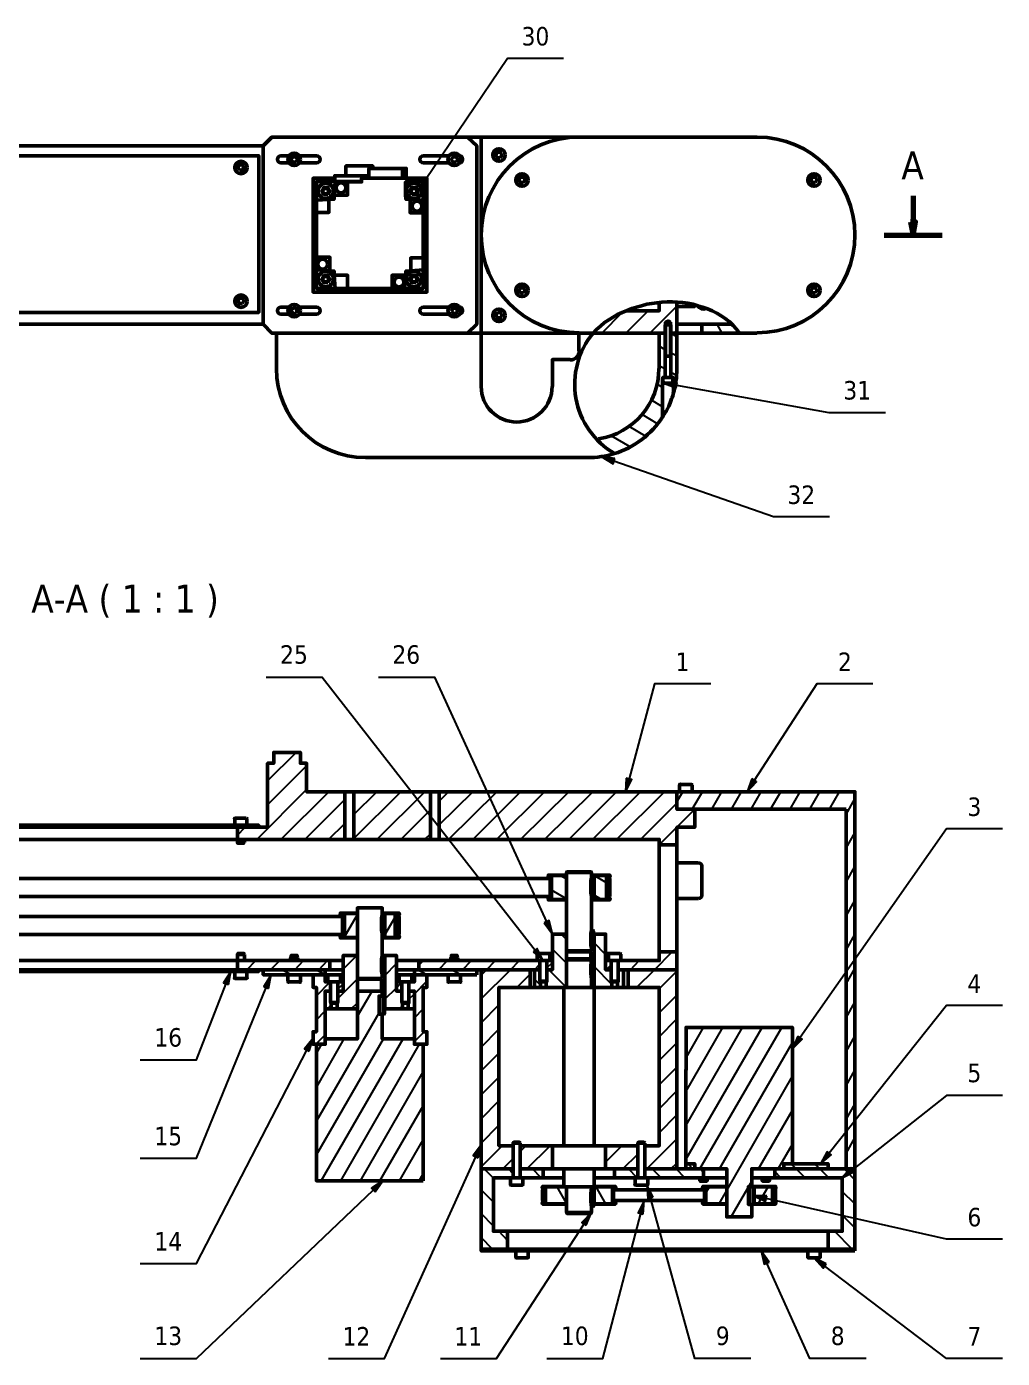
# Model space of a CAD drawing. Header units: millimetres. Extents: x 447 to 1572, y -883 to -309.
# Drawn here: x 775 to 1186, y -883 to -322 of the extents above; entities that cross this region are included whole.
import ezdxf

# ---------------------------------------------------------------- set-up
doc = ezdxf.new("R2010")
doc.units = ezdxf.units.MM
for name, color, linetype in [('PDF_Hatch (ISO)', 7, 'Continuous'), ('PDF_Section Line (ISO)', 7, 'Continuous'), ('PDF_Symbol (ISO)', 7, 'Continuous'), ('PDF_Text', 7, 'Continuous'), ('PDF_Visible (ISO)', 7, 'Continuous'), ('PDF_Visible Narrow (ISO)', 7, 'Continuous')]:
    doc.layers.add(name, color=color, linetype=linetype)
doc.styles.add('PDF Tahoma', font='tahoma.ttf')

msp = doc.modelspace()

# ---------------------------------------------------------------- hatches: boundary and pattern name
at = {"layer": 'PDF_Section Line (ISO)', "transparency": 33554559}
msp.add_hatch(color=256, dxfattribs=at).paths.add_polyline_path([(1147.47, -404.6), (1147.47, -404.6), (1148.62, -410.17), (1149.62, -404.6)])
at = {"layer": 'PDF_Symbol (ISO)', "transparency": 33554559}
for points in [[(942.19, -386.31), (942.19, -386.31), (940.05, -391.6), (944.05, -387.6)], [(1049.19, -472.31), (1049.19, -472.31), (1043.47, -472.46), (1048.76, -474.46)], [(1022.9, -504.31), (1022.9, -504.31), (1017.19, -503.46), (1022.19, -506.46)], [(1027.76, -638.89), (1027.76, -638.89), (1027.47, -644.6), (1030.05, -639.46)], [(1080.62, -639.17), (1080.62, -639.17), (1078.62, -644.6), (1082.62, -640.46)], [(993.19, -699.88), (993.19, -699.88), (996.62, -704.6), (995.19, -698.89)], [(988.47, -712.03), (988.47, -712.03), (992.76, -715.74), (990.19, -710.6)], [(860.19, -725.88), (860.19, -725.88), (861.19, -720.31), (858.05, -725.17)], [(877.05, -727.46), (877.05, -727.46), (878.19, -721.74), (875.05, -726.6)], [(894.19, -753.88), (894.19, -753.88), (895.76, -748.46), (892.19, -752.88)], [(1100.05, -747.6), (1100.05, -747.6), (1097.76, -752.88), (1101.9, -748.88)], [(965.33, -798.88), (965.33, -798.88), (966.62, -793.31), (963.19, -797.88)], [(1112.33, -796.17), (1112.33, -796.17), (1109.62, -801.31), (1114.05, -797.6)], [(1122.47, -802.88), (1122.47, -802.88), (1118.76, -807.31), (1123.9, -804.6)], [(921.9, -813.17), (921.9, -813.17), (925.19, -808.46), (920.33, -811.6)], [(1039.05, -815.46), (1039.05, -815.46), (1036.33, -810.31), (1036.76, -816.03)], [(1034.9, -822.6), (1034.9, -822.6), (1035.33, -816.88), (1032.76, -822.03)], [(1086.9, -814.88), (1086.9, -814.88), (1081.19, -814.74), (1086.33, -817.17)], [(1010.9, -827.17), (1010.9, -827.17), (1013.05, -821.88), (1009.05, -826.03)], [(1087.9, -842.74), (1087.9, -842.74), (1084.62, -838.03), (1085.9, -843.6)], [(1111.9, -843.46), (1111.9, -843.46), (1106.76, -841.03), (1110.62, -845.31)]]:
    msp.add_hatch(color=256, dxfattribs=at).paths.add_polyline_path(points)

# ---------------------------------------------------------------- linework, layer by layer
at = {"layer": 'PDF_Hatch (ISO)', "lineweight": 25}
for points in [[(1017.47, -451.46), (1026.19, -442.6)], [(1027.62, -451.46), (1036.9, -442.03)], [(1037.62, -451.46), (1049.05, -440.03)], [(1068.19, -451.46), (1066.05, -447.6)], [(1049.05, -453.03), (1046.47, -451.46)], [(1047.76, -451.46), (1049.05, -450.17)], [(1059.9, -451.46), (1059.62, -450.74)], [(1044.19, -458.46), (1041.62, -456.89)], [(1049.05, -461.17), (1046.47, -459.74)], [(1044.19, -466.6), (1041.62, -465.17)], [(1048.9, -469.31), (1046.47, -468.03)], [(1043.05, -474.31), (1040.76, -472.89)], [(1043.05, -482.46), (1038.33, -479.74)], [(1047.62, -476.89), (1047.62, -476.89)], [(1040.9, -489.6), (1034.47, -485.74)], [(1035.9, -494.89), (1028.9, -490.74)], [(1029.33, -499.31), (1021.33, -494.74)], [(876.62, -640.03), (888.62, -628.03)], [(876.62, -650.17), (893.05, -633.74)], [(872.05, -664.74), (893.05, -643.74)], [(882.19, -664.74), (902.47, -644.6)], [(912.9, -664.31), (932.76, -644.6)], [(912.9, -654.17), (922.62, -644.6)], [(922.62, -664.74), (942.9, -644.6)], [(948.9, -658.6), (963.05, -644.6)], [(948.9, -648.6), (952.9, -644.6)], [(952.9, -664.74), (973.19, -644.6)], [(963.05, -664.74), (983.19, -644.6)], [(973.05, -664.74), (993.33, -644.6)], [(983.19, -664.74), (1003.47, -644.6)], [(993.33, -664.74), (1013.62, -644.6)], [(1003.47, -664.74), (1023.62, -644.6)], [(1013.47, -664.74), (1033.76, -644.6)], [(1023.62, -664.74), (1043.9, -644.6)], [(1049.05, -648.89), (1051.62, -644.6)], [(1055.47, -652.03), (1059.9, -644.6)], [(1063.76, -652.03), (1068.05, -644.6)], [(1072.05, -652.03), (1076.33, -644.6)], [(1080.33, -652.03), (1084.62, -644.6)], [(1088.47, -652.03), (1092.9, -644.6)], [(1096.76, -652.03), (1101.05, -644.6)], [(1105.05, -652.03), (1109.33, -644.6)], [(1113.33, -652.03), (1117.62, -644.6)], [(892.33, -664.74), (909.19, -647.89)], [(1033.76, -664.74), (1049.05, -649.46)], [(1120.33, -654.17), (1124.05, -647.6)], [(932.76, -664.74), (945.19, -652.31)], [(1041.62, -667.03), (1056.62, -652.03)], [(778.76, -659.6), (777.47, -658.74)], [(793.05, -659.6), (791.76, -658.74)], [(807.33, -659.6), (806.05, -658.74)], [(821.62, -659.6), (820.33, -658.74)], [(835.9, -659.6), (834.62, -658.74)], [(850.19, -659.6), (848.9, -658.74)], [(864.47, -659.6), (863.19, -658.74)], [(863.9, -662.89), (867.19, -659.6)], [(902.33, -664.74), (909.19, -658.03)], [(1120.33, -668.46), (1124.05, -661.89)], [(942.76, -664.74), (945.19, -662.31)], [(1120.33, -682.74), (1124.05, -676.17)], [(1002.62, -681.46), (999.76, -679.89)], [(1019.47, -683.03), (1014.19, -679.89)], [(1020.05, -683.74), (1020.76, -683.31)], [(1002.62, -689.74), (996.19, -686.03)], [(1017.33, -690.03), (1014.19, -688.17)], [(1120.33, -697.03), (1124.05, -690.46)], [(908.9, -706.03), (914.47, -696.31)], [(926.05, -704.89), (930.33, -697.46)], [(930.76, -696.6), (931.19, -695.89)], [(932.05, -701.31), (931.33, -700.6)], [(1002.62, -706.88), (1000.33, -704.6)], [(1120.33, -711.31), (1124.05, -704.74)], [(1002.62, -716.89), (996.62, -710.89)], [(1019.05, -713.17), (1014.19, -708.31)], [(1032.05, -727.03), (1039.62, -719.6), (1047.05, -712.03)], [(867.9, -719.6), (871.62, -715.74)], [(877.9, -719.6), (881.76, -715.74)], [(888.05, -719.6), (891.76, -715.74)], [(898.19, -719.6), (901.9, -715.74)], [(908.47, -719.31), (914.19, -713.6)], [(926.05, -722.03), (930.9, -717.03)], [(940.33, -717.74), (942.33, -715.74)], [(948.62, -719.6), (952.47, -715.74)], [(958.76, -719.6), (962.47, -715.74)], [(966.62, -731.88), (978.9, -719.6), (982.76, -715.74)], [(966.62, -721.88), (968.9, -719.6), (972.62, -715.74)], [(989.05, -719.6), (991.33, -717.31)], [(994.33, -718.74), (996.62, -716.6)], [(1019.33, -719.6), (1021.33, -717.6)], [(1028.47, -720.6), (1029.47, -719.6), (1033.19, -715.74)], [(781.33, -720.31), (780.9, -719.6)], [(789.47, -720.31), (789.05, -719.6)], [(797.76, -720.31), (797.33, -719.6)], [(806.05, -720.31), (805.62, -719.6)], [(814.33, -720.31), (813.76, -719.6)], [(822.47, -720.31), (822.05, -719.6)], [(830.76, -720.31), (830.33, -719.6)], [(839.05, -720.31), (838.62, -719.6)], [(847.19, -720.31), (846.76, -719.6)], [(855.47, -720.31), (855.05, -719.6)], [(863.76, -720.31), (863.33, -719.6)], [(872.05, -720.31), (871.62, -719.6)], [(886.62, -721.74), (882.62, -719.6)], [(895.76, -722.03), (895.9, -721.74)], [(900.9, -721.74), (896.9, -719.6)], [(906.19, -731.74), (914.47, -723.46)], [(943.76, -721.74), (939.76, -719.6)], [(958.05, -721.74), (954.05, -719.6)], [(981.62, -727.03), (987.19, -721.46)], [(991.62, -726.17), (989.05, -723.6)], [(1002.62, -727.03), (995.05, -719.6)], [(1021.62, -725.88), (1014.19, -718.31)], [(1026.62, -720.74), (1025.33, -719.6)], [(1041.62, -727.6), (1049.05, -720.17)], [(1120.33, -725.6), (1124.05, -719.03)], [(897.19, -730.6), (903.05, -724.74)], [(906.19, -727.74), (908.47, -725.6)], [(914.47, -739.17), (920.62, -728.6)], [(926.05, -732.03), (930.9, -727.17), (933.19, -724.88)], [(936.19, -732.03), (938.47, -729.74), (943.76, -724.46)], [(901.9, -736.03), (903.47, -734.46)], [(911.9, -736.03), (914.47, -733.6)], [(932.19, -736.03), (933.47, -734.74)], [(966.62, -742.03), (974.05, -734.46)], [(1041.62, -737.74), (1049.05, -730.31)], [(1120.33, -739.88), (1124.05, -733.31)], [(897.19, -740.74), (900.9, -736.88)], [(897.19, -783.46), (923.62, -737.74)], [(938.47, -739.88), (942.19, -736.03)], [(1041.62, -747.88), (1049.05, -740.31)], [(938.47, -749.88), (942.62, -745.74)], [(966.62, -752.17), (974.05, -744.6)], [(1052.76, -771.03), (1068.47, -743.88)], [(1052.76, -785.31), (1076.76, -743.88)], [(1052.76, -799.6), (1085.05, -743.88)], [(1052.9, -756.74), (1060.33, -743.88)], [(1058.76, -803.46), (1093.33, -743.88)], [(896.9, -751.03), (900.9, -747.03)], [(897.19, -769.17), (908.9, -748.74)], [(897.19, -797.6), (925.47, -748.74)], [(897.19, -754.88), (899.47, -751.03)], [(899.19, -808.46), (933.76, -748.74)], [(907.47, -808.46), (940.62, -751.03)], [(1041.62, -757.88), (1049.05, -750.46)], [(1067.05, -803.46), (1097.76, -750.31)], [(1120.33, -754.17), (1124.05, -747.6)], [(966.62, -762.17), (974.05, -754.74)], [(915.76, -808.46), (942.19, -762.6)], [(1041.62, -768.03), (1049.05, -760.6)], [(1120.33, -768.46), (1124.05, -761.88)], [(966.62, -772.31), (974.05, -764.88)], [(1066.9, -818.17), (1070.05, -812.6), (1097.76, -764.46)], [(1041.62, -778.17), (1049.05, -770.6)], [(923.9, -808.46), (942.19, -776.88)], [(966.62, -782.46), (974.05, -774.88)], [(1083.47, -803.46), (1097.76, -778.74)], [(1120.33, -782.74), (1124.05, -776.17)], [(966.62, -792.6), (974.05, -785.03)], [(1041.62, -788.31), (1049.05, -780.74)], [(1036.33, -803.46), (1049.05, -790.88)], [(1120.33, -797.03), (1124.05, -790.46)], [(932.19, -808.46), (942.19, -791.31)], [(966.62, -802.6), (975.47, -793.74)], [(983.05, -796.17), (985.47, -793.74)], [(985.9, -803.46), (995.62, -793.74)], [(1019.05, -800.6), (1025.9, -793.74)], [(1035.62, -794.31), (1036.05, -793.74)], [(1091.76, -803.46), (1097.76, -793.03)], [(975.76, -803.46), (980.05, -799.17)], [(1026.33, -803.46), (1032.62, -797.31)], [(1046.47, -803.46), (1049.05, -801.03)], [(1055.76, -803.46), (1053.62, -801.31)], [(1103.05, -807.31), (1099.33, -803.46), (1097.05, -801.31)], [(1113.05, -807.31), (1109.33, -803.46), (1107.05, -801.31)], [(940.47, -808.46), (942.19, -805.6)], [(971.76, -807.46), (967.9, -803.46)], [(980.05, -805.6), (978.05, -803.46)], [(991.9, -807.31), (988.19, -803.46)], [(996.05, -803.46), (996.62, -802.88)], [(1032.33, -807.31), (1028.62, -803.46)], [(1042.47, -807.31), (1038.62, -803.46)], [(1052.47, -807.31), (1048.76, -803.46)], [(1060.33, -805.03), (1058.9, -803.46)], [(1092.9, -807.31), (1090.33, -804.6)], [(1124.05, -808.17), (1119.47, -803.46)], [(971.76, -817.46), (966.62, -812.31)], [(1002.62, -817.88), (998.62, -811.03)], [(1019.19, -818.17), (1015.05, -811.03)], [(1061.19, -813.6), (1062.76, -811.03)], [(1071.9, -823.74), (1080.62, -808.74)], [(1083.33, -818.17), (1087.47, -811.03)], [(1124.05, -818.17), (1118.76, -813.03)], [(993.33, -814.88), (992.47, -814.17)], [(994.47, -818.17), (993.76, -816.88)], [(1090.62, -815.03), (1089.9, -814.31)], [(971.76, -827.6), (966.62, -822.31)], [(1080.05, -823.74), (1080.62, -823.03)], [(1124.05, -828.31), (1118.76, -823.03)], [(977.76, -833.6), (974.05, -829.74)], [(1122.9, -837.31), (1115.47, -829.74)], [(971.33, -837.31), (966.62, -832.46)], [(967.05, -838.03), (968.33, -837.31)], [(981.33, -838.03), (982.62, -837.31)], [(995.62, -838.03), (996.9, -837.31)], [(1009.9, -838.03), (1011.19, -837.31)], [(1024.19, -838.03), (1025.47, -837.31)], [(1038.47, -838.03), (1039.76, -837.31)], [(1052.76, -838.03), (1054.05, -837.31)], [(1067.05, -838.03), (1068.33, -837.31)], [(1081.33, -838.03), (1082.62, -837.31)], [(1095.62, -838.03), (1096.9, -837.31)], [(1109.9, -838.03), (1111.19, -837.31)]]:
    msp.add_lwpolyline(points, dxfattribs=at)
at = {"layer": 'PDF_Section Line (ISO)', "lineweight": 70}
msp.add_lwpolyline([(1148.62, -393.6), (1148.62, -404.6), (1148.62, -410.17)], dxfattribs=at)
msp.add_lwpolyline([(1147.47, -404.6), (1148.62, -410.17), (1149.62, -404.6)], close=True, dxfattribs=at)
at = {"layer": 'PDF_Section Line (ISO)', "lineweight": 120}
msp.add_lwpolyline([(1136.33, -410.17), (1160.76, -410.17)], dxfattribs=at)
at = {"layer": 'PDF_Symbol (ISO)', "lineweight": 25}
for points in [[(1001.33, -335.74), (977.76, -335.74), (943.19, -386.89), (940.05, -391.6)], [(1136.9, -485.03), (1113.19, -485.03), (1049.05, -473.46), (1043.47, -472.46)], [(1113.33, -528.89), (1089.76, -528.89), (1022.47, -505.31), (1017.19, -503.46)], [(876.05, -596.31), (899.62, -596.31), (989.33, -711.31), (992.76, -715.74)], [(923.33, -596.31), (946.9, -596.31), (994.19, -699.46), (996.62, -704.6)], [(1063.33, -599.17), (1039.62, -599.17), (1028.9, -639.17), (1027.47, -644.6)], [(1131.62, -599.17), (1108.05, -599.17), (1081.62, -639.89), (1078.62, -644.6)], [(1186.19, -660.31), (1162.62, -660.31), (1101.05, -748.17), (1097.76, -752.88)], [(822.9, -757.6), (846.62, -757.6), (859.19, -725.46), (861.19, -720.31)], [(822.9, -799.03), (846.62, -799.03), (876.05, -727.03), (878.19, -721.74)], [(1186.19, -734.74), (1162.62, -734.74), (1113.19, -796.88), (1109.62, -801.31)], [(822.9, -843.31), (846.62, -843.31), (893.19, -753.46), (895.76, -748.46)], [(1186.19, -772.6), (1162.62, -772.6), (1123.19, -803.74), (1118.76, -807.31)], [(902.33, -883.31), (925.9, -883.31), (964.33, -798.46), (966.62, -793.31)], [(822.9, -883.31), (846.62, -883.31), (921.19, -812.31), (925.19, -808.46)], [(1080.19, -883.31), (1056.62, -883.31), (1037.9, -815.74), (1036.33, -810.31)], [(994.33, -883.31), (1017.9, -883.31), (1033.9, -822.31), (1035.33, -816.88)], [(1186.19, -833.17), (1162.62, -833.17), (1086.62, -816.03), (1081.19, -814.74)], [(949.47, -883.31), (973.05, -883.31), (1010.05, -826.6), (1013.05, -821.88)], [(1128.76, -883.31), (1105.05, -883.31), (1086.9, -843.17), (1084.62, -838.03)], [(1186.19, -883.31), (1162.62, -883.31), (1111.33, -844.46), (1106.76, -841.03)]]:
    msp.add_lwpolyline(points, dxfattribs=at)
for points in [[(942.19, -386.31), (940.05, -391.6), (944.05, -387.6)], [(1049.19, -472.31), (1043.47, -472.46), (1048.76, -474.46)], [(1022.9, -504.31), (1017.19, -503.46), (1022.19, -506.46)], [(1027.76, -638.89), (1027.47, -644.6), (1030.05, -639.46)], [(1080.62, -639.17), (1078.62, -644.6), (1082.62, -640.46)], [(993.19, -699.88), (996.62, -704.6), (995.19, -698.89)], [(988.47, -712.03), (992.76, -715.74), (990.19, -710.6)], [(860.19, -725.88), (861.19, -720.31), (858.05, -725.17)], [(877.05, -727.46), (878.19, -721.74), (875.05, -726.6)], [(894.19, -753.88), (895.76, -748.46), (892.19, -752.88)], [(1100.05, -747.6), (1097.76, -752.88), (1101.9, -748.88)], [(965.33, -798.88), (966.62, -793.31), (963.19, -797.88)], [(1112.33, -796.17), (1109.62, -801.31), (1114.05, -797.6)], [(1122.47, -802.88), (1118.76, -807.31), (1123.9, -804.6)], [(921.9, -813.17), (925.19, -808.46), (920.33, -811.6)], [(1039.05, -815.46), (1036.33, -810.31), (1036.76, -816.03)], [(1034.9, -822.6), (1035.33, -816.88), (1032.76, -822.03)], [(1086.9, -814.88), (1081.19, -814.74), (1086.33, -817.17)], [(1010.9, -827.17), (1013.05, -821.88), (1009.05, -826.03)], [(1087.9, -842.74), (1084.62, -838.03), (1085.9, -843.6)], [(1111.9, -843.46), (1106.76, -841.03), (1110.62, -845.31)]]:
    msp.add_lwpolyline(points, close=True, dxfattribs=at)
at = {"layer": 'PDF_Visible (ISO)', "lineweight": 50}
for points in [[(960.9, -368.89), (878.47, -368.89), (874.76, -372.6), (554.19, -372.6)], [(1082.76, -368.89), (1007.76, -368.89), (966.62, -368.89), (966.62, -410.17), (966.62, -451.46)], [(874.76, -372.6), (874.76, -447.6)], [(882.19, -376.74), (885.62, -376.74)], [(885.62, -379.74), (882.19, -379.74)], [(890.05, -376.74), (897.19, -376.74)], [(897.19, -379.74), (890.05, -379.74)], [(920.9, -382.03), (920.9, -381.03), (909.62, -381.03), (909.62, -385.17)], [(942.19, -376.74), (953.19, -376.74)], [(953.19, -379.74), (942.19, -379.74)], [(904.9, -386.17), (895.76, -386.17), (895.76, -434.17), (943.76, -434.17), (943.76, -386.17), (937.47, -386.17)], [(942.19, -400.74), (936.62, -400.74), (936.62, -395.17), (934.9, -395.03), (934.76, -393.31), (934.76, -387.74), (937.47, -387.74), (937.47, -386.17), (916.19, -386.17), (916.19, -387.74), (910.33, -387.74), (910.33, -393.31), (904.62, -393.31), (904.62, -395.03), (902.47, -395.17), (902.47, -400.6), (897.19, -400.6), (897.19, -419.46), (902.9, -419.46), (902.9, -425.17), (904.62, -425.31), (904.62, -427.03), (910.33, -427.03), (910.33, -432.6), (929.05, -432.6), (929.05, -427.03), (934.76, -427.03), (934.9, -425.31), (936.9, -425.17), (942.19, -424.74), (942.19, -419.74), (942.19, -400.74), (942.19, -395.46), (936.62, -395.17)], [(919.33, -385.17), (904.9, -385.17), (904.9, -387.6), (905.05, -387.6)], [(933.47, -386.17), (933.47, -382.03), (919.33, -382.03), (919.33, -386.17)], [(933.47, -382.03), (935.05, -382.03), (935.05, -386.17)], [(937.47, -387.6), (942.19, -387.6), (942.19, -395.46), (942.19, -419.74), (942.19, -424.74), (942.19, -432.6), (934.33, -432.6), (910.05, -432.6), (905.05, -432.6), (897.19, -432.6), (897.19, -424.74), (897.19, -400.6), (897.19, -395.46), (897.19, -400.6)], [(902.47, -395.17), (897.19, -395.46), (897.19, -387.6), (904.9, -387.6)], [(916.19, -387.6), (905.05, -387.6), (905.05, -387.74), (904.62, -393.31)], [(905.05, -387.74), (910.33, -387.74)], [(897.19, -395.46), (897.19, -395.46)], [(902.9, -425.17), (897.19, -424.74), (897.19, -419.46)], [(936.9, -425.17), (936.9, -419.74), (942.19, -419.74)], [(942.19, -419.74), (942.19, -419.74)], [(904.62, -427.03), (905.05, -432.6), (910.33, -432.6)], [(934.76, -427.03), (934.33, -432.6), (929.05, -432.6)], [(910.05, -432.6), (910.05, -432.6)], [(882.19, -440.46), (885.62, -440.46)], [(890.05, -440.46), (897.19, -440.46)], [(942.19, -440.46), (953.19, -440.46)], [(1044.19, -451.46), (1013.76, -451.46), (1015.19, -449.89), (1016.9, -448.46), (1018.62, -447.03), (1020.33, -445.89), (1022.19, -444.74), (1024.05, -443.6), (1026.05, -442.74), (1028.05, -441.89), (1030.05, -441.03), (1032.05, -440.46), (1034.19, -439.89), (1036.33, -439.31), (1038.47, -439.03), (1040.62, -438.74), (1042.76, -438.46), (1044.9, -438.31), (1047.19, -438.31), (1049.33, -438.46), (1051.47, -438.6), (1053.62, -438.89), (1055.76, -439.31), (1057.9, -439.89), (1059.9, -440.46), (1061.9, -441.17), (1063.9, -442.03), (1065.9, -443.03), (1067.76, -444.17), (1069.47, -445.31), (1071.19, -446.74), (1072.76, -448.17), (1074.19, -449.74), (1075.47, -451.46), (1082.76, -451.46)], [(1027.62, -442.03), (1041.62, -442.03), (1041.62, -438.6)], [(1049.05, -438.46), (1049.05, -451.46), (1046.47, -451.46)], [(1049.05, -440.17), (1056.62, -440.17), (1056.62, -439.6)], [(554.19, -447.6), (874.76, -447.6), (878.47, -451.46), (960.9, -451.46), (966.62, -451.46), (966.62, -473.89)], [(885.62, -443.46), (882.19, -443.46)], [(897.19, -443.46), (890.05, -443.46)], [(953.19, -443.46), (942.19, -443.46)], [(1041.62, -466.46), (1041.62, -451.46), (1044.19, -451.46), (1044.19, -470.03), (1044.19, -447.89), (1046.47, -447.89), (1046.19, -447.6), (1044.47, -447.6), (1044.19, -447.89)], [(1044.19, -446.89), (1046.47, -446.89)], [(1046.19, -447.74), (1046.19, -446.89), (1045.33, -446.31), (1044.33, -446.89), (1044.33, -447.74)], [(1044.33, -446.89), (1046.19, -446.89)], [(1046.47, -447.89), (1046.47, -470.03), (1046.47, -451.46), (1049.05, -451.46), (1049.05, -466.46)], [(1049.05, -447.6), (1058.05, -447.6), (1059.62, -447.6)], [(1075.47, -451.46), (1059.62, -451.46), (1059.62, -447.6), (1072.19, -447.6)], [(880.33, -451.46), (880.33, -466.46)], [(1007.76, -451.46), (1007.76, -458.89)], [(1049.05, -451.46), (1058.05, -451.46), (1059.62, -451.46)], [(1004.05, -462.6), (996.62, -462.6), (996.62, -473.89)], [(1044.19, -461.17), (1046.47, -461.17)], [(1043.19, -472.17), (1043.19, -470.17)], [(1047.33, -472.17), (1047.33, -470.17)], [(1043.47, -472.46), (1047.19, -472.46)], [(917.9, -503.89), (1011.62, -503.89)], [(909.19, -644.6), (912.9, -644.6)], [(945.19, -644.6), (948.9, -644.6)], [(1050.19, -641.89), (1050.19, -644.6)], [(1050.47, -641.6), (1055.19, -641.6)], [(1055.47, -641.89), (1055.47, -644.6)], [(862.76, -656.03), (862.76, -658.74)], [(863.05, -655.74), (867.62, -655.74)], [(867.9, -656.03), (867.9, -658.74)], [(749.9, -664.74), (753.62, -664.74), (860.05, -664.74), (863.9, -664.74), (863.9, -666.03)], [(866.9, -664.74), (866.9, -666.03)], [(909.19, -664.74), (912.9, -664.74)], [(945.19, -664.74), (948.9, -664.74)], [(1041.62, -712.03), (1041.62, -667.03)], [(1049.05, -667.03), (1049.05, -712.03)], [(1002.62, -678.6), (1013.05, -678.6), (1012.76, -678.31), (1002.9, -678.31), (1002.62, -678.6), (1002.62, -711.6)], [(1013.05, -680.89), (1013.05, -678.6)], [(1049.05, -674.6), (1058.05, -674.6)], [(1059.62, -676.03), (1059.62, -688.03)], [(995.62, -681.17), (566.33, -681.17)], [(995.47, -689.31), (994.76, -689.46), (994.9, -690.17), (995.62, -690.03), (1002.62, -690.03), (1002.62, -679.89), (995.62, -679.89), (994.9, -679.74), (994.76, -680.46), (995.47, -680.6)], [(994.9, -679.74), (1002.62, -679.74)], [(1013.62, -688.46), (1013.05, -688.46), (1013.05, -688.31), (1012.9, -687.89), (1012.76, -687.31), (1012.76, -686.89), (1012.76, -686.6), (1012.76, -682.74), (1012.76, -682.46), (1012.76, -682.03), (1012.9, -681.46), (1013.05, -681.03), (1013.05, -680.89), (1013.62, -680.89)], [(1013.05, -679.74), (1020.76, -679.74)], [(1013.05, -679.89), (1014.19, -679.89)], [(1020.05, -680.6), (1020.9, -680.46), (1020.76, -679.74), (1020.05, -679.89), (1014.19, -679.89), (1014.19, -690.03), (1020.05, -690.03), (1020.76, -690.17), (1020.9, -689.46), (1020.05, -689.31), (1019.47, -689.31), (1019.47, -680.74), (1020.05, -680.74)], [(1019.9, -680.74), (1019.9, -689.31)], [(1019.9, -681.17), (1020.05, -681.17)], [(995.62, -688.74), (566.33, -688.74)], [(1013.05, -703.03), (1013.05, -688.46)], [(1019.9, -688.74), (1020.05, -688.74)], [(1058.05, -689.6), (1049.05, -689.6)], [(925.62, -696.6), (924.9, -696.6), (924.9, -693.6), (914.47, -693.6), (914.47, -723.31)], [(994.9, -690.17), (1002.62, -690.17)], [(1014.19, -690.03), (1013.05, -690.03)], [(1013.05, -690.17), (1020.76, -690.17)], [(565.62, -697.17), (908.19, -697.17)], [(908.05, -705.31), (907.19, -705.46), (907.33, -706.17), (908.19, -706.03), (914.47, -706.03), (914.47, -695.89), (908.19, -695.89), (907.33, -695.74), (907.19, -696.46), (908.05, -696.6)], [(907.33, -695.74), (914.47, -695.74)], [(924.9, -704.17), (924.9, -704.03), (924.76, -703.6), (924.62, -703.03), (924.62, -702.6), (924.62, -702.31), (924.62, -698.6), (924.62, -698.17), (924.62, -697.74), (924.76, -697.17), (924.9, -696.74), (924.9, -696.6)], [(924.9, -695.74), (932.05, -695.74)], [(924.9, -695.89), (926.05, -695.89)], [(931.19, -696.6), (931.19, -705.31)], [(931.19, -697.17), (931.33, -697.17)], [(565.62, -704.74), (908.19, -704.74)], [(907.33, -706.17), (914.47, -706.17)], [(925.62, -704.17), (924.9, -704.17), (924.9, -713.88), (925.62, -713.88)], [(926.05, -706.03), (924.9, -706.03)], [(924.9, -706.17), (932.05, -706.17)], [(931.19, -704.74), (931.33, -704.74)], [(994.33, -719.6), (996.62, -719.6), (996.62, -704.6), (1002.62, -704.6), (1002.62, -727.03), (1002.62, -715.46)], [(1013.62, -703.03), (1013.05, -703.03), (1013.05, -703.17), (1012.9, -703.6), (1012.76, -704.17), (1012.76, -704.6), (1012.76, -704.89), (1012.76, -708.6), (1012.76, -709.03), (1012.76, -709.31), (1012.9, -710.03), (1013.05, -710.46), (1013.05, -710.6), (1013.62, -710.6)], [(1013.9, -704.6), (1014.19, -704.6)], [(1021.33, -719.6), (1019.05, -719.6), (1019.05, -704.6), (1014.19, -704.6), (1014.19, -727.03), (1021.62, -727.03), (1021.62, -724.74)], [(1012.76, -715.03), (1012.76, -712.03)], [(1013.05, -711.6), (1013.05, -710.6)], [(1024.33, -724.46), (1024.05, -724.74), (1021.62, -724.74), (1021.33, -724.46), (1024.33, -724.46), (1024.33, -715.89), (1024.33, -719.6), (1049.05, -719.6), (1049.05, -712.03), (1041.62, -712.03), (1041.62, -715.74), (1025.47, -715.74), (1025.47, -713.03)], [(749.9, -715.74), (753.62, -715.74), (860.05, -715.74), (863.9, -715.74), (863.9, -713.17)], [(866.9, -715.74), (866.9, -713.17)], [(886.33, -715.74), (886.33, -714.6)], [(886.62, -714.31), (886.62, -713.6), (889.05, -713.6), (889.05, -714.31)], [(889.33, -715.74), (889.33, -714.6)], [(902.9, -715.74), (908.47, -715.74)], [(905.9, -733.74), (905.9, -736.03), (914.47, -736.03), (914.47, -713.6), (908.47, -713.6), (908.47, -728.6), (906.19, -728.6)], [(925.62, -721.46), (924.9, -721.46), (924.9, -721.31), (924.76, -720.88), (924.62, -720.31), (924.62, -719.88), (924.62, -719.6), (924.62, -715.74), (924.62, -715.46), (924.62, -715.03), (924.76, -714.46), (924.9, -714.03), (924.9, -713.88)], [(924.9, -713.6), (926.05, -713.6)], [(933.19, -728.6), (930.9, -728.6), (930.9, -713.6), (926.05, -713.6), (926.05, -736.03), (933.47, -736.03), (933.47, -733.74)], [(930.9, -715.74), (940.33, -715.74)], [(990.19, -715.74), (940.33, -715.74), (940.33, -719.6), (991.33, -719.6), (991.33, -715.89), (991.33, -724.46)], [(953.76, -715.74), (953.76, -714.6)], [(954.05, -714.31), (954.05, -713.6), (956.47, -713.6), (956.47, -714.31)], [(956.76, -715.74), (956.76, -714.6)], [(994.33, -724.46), (994.05, -724.74), (991.62, -724.74), (991.33, -724.46), (994.33, -724.46), (994.33, -715.89), (994.33, -719.6), (996.62, -719.6), (996.62, -715.74), (995.47, -715.74), (991.19, -715.74), (990.19, -715.74), (990.19, -713.03)], [(990.47, -712.74), (995.19, -712.74), (996.62, -712.74)], [(995.47, -713.03), (995.47, -715.74)], [(1013.62, -723.31), (1013.05, -723.31), (1013.05, -723.03), (1012.9, -722.6), (1012.9, -722.03), (1012.76, -721.46), (1012.76, -717.6), (1012.9, -717.03), (1012.9, -716.46), (1013.05, -716.03), (1013.05, -715.74), (1013.62, -715.74)], [(1013.05, -715.74), (1013.05, -715.46)], [(1019.05, -712.74), (1020.47, -712.74), (1025.19, -712.74)], [(1025.47, -715.74), (1021.19, -715.74), (1020.19, -715.74), (1019.05, -715.74), (1019.05, -719.6), (1021.33, -719.6), (1021.33, -715.89), (1021.33, -724.46)], [(1020.19, -713.03), (1020.19, -715.74)], [(862.76, -723.03), (862.76, -720.31)], [(863.05, -723.31), (867.62, -723.31)], [(867.9, -723.03), (867.9, -720.31)], [(885.19, -724.46), (885.19, -721.74)], [(890.47, -724.46), (890.47, -721.74)], [(907.33, -722.03), (907.33, -724.74), (903.19, -724.74), (902.05, -724.74), (900.9, -724.74), (900.9, -721.74), (895.76, -721.74), (895.76, -727.03), (897.19, -727.03), (897.19, -745.74), (895.76, -745.74), (895.76, -751.03), (900.9, -751.03), (900.9, -728.6), (903.19, -728.6), (903.19, -724.88), (903.19, -733.46)], [(902.05, -722.03), (902.05, -724.74)], [(902.33, -721.74), (907.05, -721.74), (908.47, -721.74)], [(902.9, -719.6), (908.47, -719.6)], [(924.62, -728.6), (924.62, -723.6)], [(924.9, -721.46), (924.9, -723.31)], [(930.9, -719.6), (938.47, -719.6)], [(930.9, -721.74), (932.33, -721.74), (937.05, -721.74)], [(932.05, -722.03), (932.05, -724.74)], [(936.19, -733.46), (935.9, -733.74), (933.47, -733.74), (933.19, -733.46), (936.19, -733.46), (936.19, -724.88), (936.19, -728.6), (938.47, -728.6), (938.47, -751.03), (943.76, -751.03), (943.76, -745.74), (942.19, -745.74), (942.19, -727.03), (943.76, -727.03), (943.76, -721.74), (938.47, -721.74), (938.47, -724.74), (937.33, -724.74), (937.33, -722.03)], [(952.76, -724.46), (952.76, -721.74)], [(957.9, -724.46), (957.9, -721.74)], [(980.05, -793.74), (974.05, -793.74), (974.05, -727.03), (987.19, -727.03), (987.19, -719.6), (966.62, -719.6), (966.62, -727.74), (966.62, -803.46), (980.05, -803.46)], [(991.33, -719.6), (989.05, -719.6), (989.05, -727.03)], [(1013.05, -727.03), (1013.05, -723.31)], [(1024.05, -724.74), (1024.05, -727.03), (1026.62, -727.03), (1026.62, -719.6), (1024.33, -719.6)], [(1035.62, -803.46), (1049.05, -803.46), (1049.05, -719.6), (1028.47, -719.6), (1028.47, -727.03), (1041.62, -727.03), (1041.62, -793.74), (1035.62, -793.74)], [(885.47, -724.74), (890.19, -724.74)], [(903.19, -728.6), (900.9, -728.6), (900.9, -736.03), (903.47, -736.03), (903.47, -733.74)], [(906.19, -733.46), (905.9, -733.74), (903.47, -733.74), (903.19, -733.46), (906.19, -733.46), (906.19, -724.88), (906.19, -728.6), (908.47, -728.6), (908.47, -724.74), (907.33, -724.74)], [(937.33, -724.74), (933.19, -724.74), (932.05, -724.74), (930.9, -724.74), (930.9, -728.6), (933.19, -728.6), (933.19, -724.88), (933.19, -733.46)], [(935.9, -733.74), (935.9, -736.03), (938.47, -736.03), (938.47, -728.6), (936.19, -728.6)], [(953.05, -724.74), (957.62, -724.74)], [(987.19, -727.03), (989.05, -727.03), (991.62, -727.03), (991.62, -724.74)], [(991.62, -727.03), (994.05, -727.03)], [(994.05, -724.74), (994.05, -727.03), (1001.47, -727.03)], [(1001.47, -793.74), (1001.47, -727.03), (1014.19, -727.03), (1014.19, -793.74)], [(1021.62, -727.03), (1024.05, -727.03)], [(1026.62, -727.03), (1028.47, -727.03)], [(923.62, -738.03), (923.62, -736.46), (923.62, -732.6), (923.62, -731.03)], [(925.62, -730.74), (923.9, -730.74)], [(903.47, -736.03), (905.9, -736.03)], [(925.62, -738.31), (923.9, -738.31)], [(926.05, -736.03), (925.9, -736.03)], [(933.47, -736.03), (935.9, -736.03)], [(980.05, -792.6), (980.33, -792.31), (982.76, -792.31), (983.05, -792.6)], [(983.05, -803.46), (996.62, -803.46), (996.62, -793.74), (983.05, -793.74)], [(996.62, -793.74), (996.76, -793.74), (1018.9, -793.74), (1019.05, -793.74)], [(996.62, -803.31), (996.62, -794.03)], [(1032.62, -793.74), (1019.05, -793.74), (1019.05, -803.46), (1032.62, -803.46)], [(1019.05, -803.31), (1019.05, -794.03)], [(1032.62, -792.6), (1032.9, -792.31), (1035.19, -792.31), (1035.62, -792.6)], [(978.9, -810.03), (978.9, -807.31)], [(984.19, -810.03), (984.19, -807.31)], [(1014.19, -803.46), (1014.19, -811.03), (1001.47, -811.03), (993.33, -811.03), (992.47, -810.88), (992.33, -811.6), (993.19, -811.74)], [(992.76, -807.31), (1001.47, -807.31)], [(996.62, -803.46), (996.76, -803.46), (1018.9, -803.46), (1019.05, -803.46)], [(1001.47, -811.03), (1001.47, -803.46)], [(1014.19, -807.31), (1022.76, -807.31)], [(1031.47, -810.03), (1031.47, -807.31)], [(1036.76, -810.03), (1036.76, -807.31)], [(1058.76, -807.31), (1058.76, -808.46), (1059.19, -808.74), (1061.47, -808.74), (1061.76, -808.46), (1061.76, -807.31)], [(1060.33, -807.31), (1070.05, -807.31)], [(1080.62, -807.31), (1090.33, -807.31)], [(1085.05, -807.31), (1085.05, -808.46), (1085.33, -808.74), (1087.76, -808.74), (1088.05, -808.46), (1088.05, -807.31)], [(979.19, -810.31), (983.9, -810.31)], [(993.19, -817.46), (992.33, -817.6), (992.47, -818.31), (993.33, -818.17), (1002.62, -818.17), (1002.62, -811.03), (1002.62, -821.88), (1013.05, -821.88), (1012.76, -822.31), (1002.9, -822.31), (1002.62, -821.88)], [(992.47, -810.88), (1001.47, -810.88)], [(993.33, -812.31), (993.33, -812.31)], [(1013.62, -811.74), (1013.05, -811.74), (1013.05, -812.03), (1012.9, -812.46), (1012.9, -813.03), (1012.76, -813.6), (1012.76, -817.46), (1012.9, -818.03), (1012.9, -818.6), (1013.05, -819.03), (1013.05, -819.31), (1013.62, -819.31)], [(1013.05, -811.74), (1013.05, -811.03)], [(1014.05, -811.03), (1014.05, -812.31)], [(1022.47, -811.74), (1023.33, -811.6), (1023.19, -810.88), (1022.33, -811.03), (1014.19, -811.03), (1014.19, -818.17), (1022.33, -818.17), (1023.19, -818.31), (1023.33, -817.6), (1022.47, -817.46)], [(1014.19, -810.88), (1023.19, -810.88)], [(1060.76, -812.31), (1022.33, -812.31)], [(1031.76, -810.31), (1036.33, -810.31)], [(1058.76, -808.46), (1061.76, -808.46)], [(1060.62, -817.46), (1059.9, -817.6), (1060.05, -818.31), (1060.76, -818.17), (1070.05, -818.17), (1070.05, -811.03), (1060.76, -811.03), (1060.05, -810.88), (1059.9, -811.6), (1060.62, -811.74)], [(1060.05, -810.88), (1070.05, -810.88)], [(1079.19, -811.31), (1079.19, -812.88), (1079.19, -816.6), (1079.19, -818.17)], [(1081.62, -818.17), (1081.47, -818.17), (1081.47, -816.6), (1081.47, -812.88), (1081.47, -811.31), (1081.19, -811.03), (1079.47, -811.03)], [(1080.62, -810.88), (1090.62, -810.88)], [(1081.47, -818.17), (1081.19, -818.46), (1081.19, -816.6), (1081.19, -812.88), (1081.19, -811.03), (1081.62, -811.03)], [(1090.05, -811.74), (1090.76, -811.6), (1090.62, -810.88), (1089.9, -811.03), (1081.62, -811.03), (1081.62, -818.17), (1089.9, -818.17), (1090.62, -818.31), (1090.76, -817.6), (1090.05, -817.46)], [(1085.05, -808.46), (1088.05, -808.46)], [(1089.9, -812.31), (1089.9, -812.31)], [(992.47, -818.31), (1002.62, -818.31)], [(993.33, -816.88), (993.33, -816.88)], [(1014.19, -818.17), (1014.05, -818.17)], [(1014.05, -818.31), (1023.19, -818.31)], [(1060.76, -816.88), (1022.33, -816.88)], [(1060.05, -818.31), (1070.05, -818.31)], [(1081.19, -818.46), (1079.47, -818.46)], [(1081.33, -818.31), (1090.62, -818.31)], [(1089.9, -816.88), (1089.9, -816.88)], [(1013.05, -821.88), (1013.05, -819.31)], [(977.76, -829.74), (1007.76, -829.74), (1082.76, -829.74), (1112.76, -829.74)], [(981.19, -840.74), (981.19, -838.03)], [(981.47, -841.03), (986.19, -841.03)], [(986.47, -840.74), (986.47, -838.03)], [(1104.19, -840.74), (1104.19, -838.03)], [(1104.47, -841.03), (1109.19, -841.03)], [(1109.47, -840.74), (1109.47, -838.03)]]:
    msp.add_lwpolyline(points, dxfattribs=at)
msp.add_lwpolyline([(966.62, -368.89), (960.9, -368.89), (964.76, -372.6), (964.76, -447.6), (960.9, -451.46), (966.62, -451.46), (1007.76, -451.46), (1013.76, -451.46, 0.462699), (1022.76, -502.17)], format="xyb", dxfattribs=at)
for points in [[(974.62, -377.6), (973.33, -377.46), (972.76, -376.31), (973.47, -375.17), (974.76, -375.31), (975.33, -376.46)], [(595.33, -376.74), (595.33, -442.74), (872.9, -442.74), (872.9, -376.74)], [(864.76, -382.74), (864.05, -381.6), (864.76, -380.6), (866.05, -380.6), (866.62, -381.6), (866.05, -382.74)], [(888.47, -379.46), (887.19, -379.46), (886.47, -378.31), (887.19, -377.17), (888.47, -377.17), (889.19, -378.31)], [(956.05, -379.46), (954.62, -379.46), (954.05, -378.31), (954.62, -377.17), (956.05, -377.17), (956.62, -378.31)], [(984.47, -388.03), (983.19, -388.03), (982.47, -386.89), (983.19, -385.74), (984.47, -385.74), (985.19, -386.89)], [(1107.47, -388.03), (1106.19, -388.03), (1105.47, -386.89), (1106.19, -385.74), (1107.47, -385.74), (1108.05, -386.89)], [(902.05, -393.03), (900.33, -393.03), (899.47, -391.6), (900.33, -390.03), (902.05, -390.03), (902.9, -391.6)], [(901.76, -392.74), (900.47, -392.74), (899.9, -391.6), (900.47, -390.46), (901.76, -390.46), (902.47, -391.6)], [(937.33, -393.03), (936.47, -391.6), (937.33, -390.03), (939.19, -390.03), (940.05, -391.6), (939.19, -393.03)], [(938.9, -392.74), (937.62, -392.74), (936.9, -391.6), (937.62, -390.46), (938.9, -390.46), (939.62, -391.6)], [(902.05, -430.17), (900.33, -430.17), (899.47, -428.74), (900.33, -427.17), (902.05, -427.17), (902.9, -428.74)], [(901.76, -429.89), (900.47, -429.89), (899.9, -428.74), (900.47, -427.6), (901.76, -427.6), (902.47, -428.74)], [(939.19, -430.17), (937.33, -430.17), (936.47, -428.74), (937.33, -427.17), (939.19, -427.17), (940.05, -428.74)], [(938.9, -429.89), (937.62, -429.89), (936.9, -428.6), (937.62, -427.6), (938.9, -427.6), (939.62, -428.74)], [(866.05, -439.03), (864.76, -439.03), (864.05, -437.89), (864.76, -436.74), (866.05, -436.74), (866.62, -437.89)], [(984.47, -434.46), (983.19, -434.46), (982.47, -433.46), (983.19, -432.31), (984.47, -432.31), (985.19, -433.46)], [(1107.47, -434.46), (1106.19, -434.46), (1105.47, -433.46), (1106.19, -432.31), (1107.47, -432.31), (1108.05, -433.46)], [(888.76, -443.03), (887.47, -443.31), (886.62, -442.31), (886.9, -441.03), (888.19, -440.74), (889.05, -441.74)], [(954.05, -442.17), (954.62, -440.89), (955.9, -440.89), (956.62, -441.89), (956.05, -443.03), (954.76, -443.17)], [(973.47, -442.74), (974.76, -442.74), (975.33, -443.89), (974.76, -445.03), (973.47, -445.03), (972.76, -443.89)], [(1047.33, -470.17), (1043.19, -470.17), (1043.05, -470.17), (1043.05, -486.74), (1043.19, -486.6), (1043.47, -486.17), (1043.76, -485.6), (1044.19, -484.89), (1044.62, -484.17), (1044.9, -483.6), (1045.62, -482.17), (1046.19, -480.74), (1046.76, -479.17), (1047.05, -478.6), (1047.33, -477.89), (1047.47, -477.17), (1047.47, -477.03), (1047.62, -476.89), (1047.62, -470.17)], [(876.62, -659.6), (863.9, -659.6), (863.9, -664.74), (909.19, -664.74), (909.19, -644.6), (893.05, -644.6), (893.05, -632.6), (890.47, -632.6), (890.47, -628.03), (879.19, -628.03), (879.19, -632.6), (876.62, -632.6), (876.62, -644.6)], [(945.19, -664.74), (945.19, -644.6), (912.9, -644.6), (912.9, -664.74)], [(1041.62, -667.03), (1049.05, -667.03), (1049.05, -659.6), (1056.62, -659.6), (1056.62, -652.03), (1049.05, -652.03), (1049.05, -644.6), (948.9, -644.6), (948.9, -664.74), (1041.62, -664.74)], [(1120.33, -652.03), (1120.33, -803.46), (1124.05, -803.46), (1124.05, -644.6), (1049.05, -644.6), (1049.05, -652.03)], [(595.33, -658.74), (595.33, -659.6), (872.9, -659.6), (872.9, -658.74)], [(866.9, -666.03), (866.47, -666.31), (864.19, -666.31), (863.9, -666.03)], [(995.62, -680.74), (996.19, -680.74), (996.19, -689.31), (995.62, -689.31)], [(1013.9, -681.17), (1013.9, -682.74), (1013.9, -686.6), (1013.9, -688.17), (1013.62, -688.46), (1013.62, -686.6), (1013.62, -682.74), (1013.62, -680.89)], [(1020.76, -688.74), (1020.76, -681.17), (1020.05, -681.17), (1020.05, -688.74)], [(908.19, -696.6), (909.05, -696.6), (909.05, -705.31), (908.19, -705.31)], [(925.9, -697.03), (925.9, -698.6), (925.9, -702.31), (925.9, -703.89), (925.62, -704.17), (925.62, -702.31), (925.62, -698.6), (925.62, -696.6)], [(931.33, -705.31), (930.33, -705.31), (930.33, -696.6), (931.33, -696.6), (932.19, -696.46), (932.05, -695.74), (931.33, -695.89), (926.05, -695.89), (926.05, -706.03), (931.33, -706.03), (932.05, -706.17), (932.19, -705.46)], [(932.05, -704.74), (932.05, -697.17), (931.33, -697.17), (931.33, -704.74)], [(1013.9, -708.6), (1013.9, -710.17), (1013.62, -710.6), (1013.62, -708.6), (1013.62, -704.89), (1013.62, -703.03), (1013.9, -703.31), (1013.9, -704.89)], [(1013.05, -711.6), (1012.76, -712.03), (1002.9, -712.03), (1002.62, -711.6)], [(866.9, -713.17), (866.47, -712.74), (864.19, -712.74), (863.9, -713.17)], [(902.9, -715.74), (863.9, -715.74), (863.9, -719.6), (902.9, -719.6)], [(889.33, -714.6), (889.05, -714.31), (886.62, -714.31), (886.33, -714.6)], [(925.9, -719.6), (925.9, -721.17), (925.62, -721.46), (925.62, -719.6), (925.62, -715.74), (925.62, -713.88), (925.9, -714.17), (925.9, -715.74)], [(956.76, -714.6), (956.47, -714.31), (954.19, -714.31), (953.76, -714.6)], [(1013.05, -715.46), (1012.76, -715.03), (1002.9, -715.03), (1002.62, -715.46)], [(1013.9, -716.03), (1013.62, -715.74), (1013.76, -715.89), (1013.76, -716.31), (1013.76, -716.89), (1013.76, -717.6), (1013.76, -721.46), (1013.76, -722.17), (1013.76, -722.74), (1013.76, -723.17), (1013.62, -723.31), (1013.9, -723.03), (1014.05, -722.89), (1014.05, -722.46), (1014.05, -722.03), (1014.05, -721.46), (1014.05, -717.6), (1014.05, -717.03), (1014.05, -716.6), (1014.05, -716.17)], [(595.33, -719.6), (595.33, -720.31), (872.9, -720.31), (872.9, -719.6)], [(900.9, -721.74), (900.9, -719.6), (874.76, -719.6), (874.76, -721.74)], [(902.33, -721.74), (900.9, -721.74)], [(924.9, -723.31), (924.62, -723.6), (914.9, -723.6), (914.47, -723.31)], [(938.47, -721.74), (937.05, -721.74)], [(964.76, -721.74), (964.76, -719.6), (938.47, -719.6), (938.47, -721.74)], [(942.19, -808.46), (942.19, -790.46), (942.19, -751.03), (938.47, -751.03), (938.47, -748.74), (924.9, -748.74), (924.9, -738.31), (923.62, -738.31), (923.62, -738.03), (923.9, -738.31), (923.9, -736.46), (923.9, -732.6), (923.9, -730.74), (923.62, -731.03), (923.62, -730.74), (924.9, -730.74), (924.9, -728.6), (914.47, -728.6), (914.47, -748.74), (900.9, -748.74), (900.9, -751.03), (897.19, -751.03), (897.19, -790.46), (897.19, -808.46)], [(925.9, -731.03), (925.9, -732.6), (925.9, -736.46), (925.9, -738.03), (925.62, -738.31), (925.62, -736.46), (925.62, -732.6), (925.62, -730.74)], [(1097.76, -761.88), (1097.76, -743.88), (1052.9, -743.88), (1052.9, -761.88), (1052.76, -761.88), (1052.76, -801.31), (1056.62, -801.31), (1056.62, -803.46), (1070.05, -803.46), (1070.05, -823.74), (1080.62, -823.74), (1080.62, -818.46), (1079.19, -818.46), (1079.19, -818.17), (1079.47, -818.46), (1079.47, -816.6), (1079.47, -812.88), (1079.47, -811.03), (1079.19, -811.31), (1079.19, -811.03), (1080.62, -811.03), (1080.62, -803.46), (1094.05, -803.46), (1094.05, -801.31), (1097.76, -801.31)], [(983.05, -792.6), (980.05, -792.6), (980.05, -807.17), (980.05, -803.46), (966.62, -803.46), (966.62, -837.31), (977.76, -837.31), (977.76, -829.74), (971.76, -829.74), (971.76, -807.31), (978.9, -807.31), (984.19, -807.31), (992.76, -807.31), (992.76, -803.46), (983.05, -803.46), (983.05, -807.17)], [(1035.62, -792.6), (1032.62, -792.6), (1032.62, -807.17), (1032.62, -803.46), (1022.76, -803.46), (1022.76, -807.31), (1031.47, -807.31), (1036.76, -807.31), (1060.33, -807.31), (1060.33, -803.46), (1035.62, -803.46), (1035.62, -807.17)], [(1052.76, -801.31), (1052.76, -803.46), (1056.62, -803.46), (1056.62, -801.31)], [(1112.76, -803.46), (1112.76, -801.31), (1094.05, -801.31), (1094.05, -803.46)], [(1090.33, -803.46), (1090.33, -807.31), (1118.76, -807.31), (1118.76, -829.74), (1112.76, -829.74), (1112.76, -837.31), (1124.05, -837.31), (1124.05, -803.46)], [(993.33, -812.31), (992.47, -812.31), (992.47, -816.88), (993.33, -816.88)], [(993.33, -811.74), (993.76, -811.74), (993.76, -817.46), (993.33, -817.46)], [(1014.05, -817.46), (1014.05, -813.6), (1014.05, -813.03), (1014.05, -812.6), (1014.05, -812.17), (1013.9, -812.03), (1013.62, -811.74), (1013.76, -811.88), (1013.76, -812.31), (1013.76, -812.88), (1013.76, -813.6), (1013.76, -817.46), (1013.76, -818.17), (1013.76, -818.74), (1013.76, -819.17), (1013.62, -819.31), (1013.9, -819.03), (1014.05, -818.88), (1014.05, -818.46), (1014.05, -818.03)], [(1022.33, -817.46), (1021.9, -817.46), (1021.9, -811.74), (1022.33, -811.74)], [(1060.76, -811.74), (1061.19, -811.74), (1061.19, -817.46), (1060.76, -817.46)], [(1089.9, -817.46), (1089.33, -817.46), (1089.33, -811.74), (1089.9, -811.74)], [(1090.62, -816.88), (1090.62, -812.31), (1089.9, -812.31), (1089.9, -816.88)], [(1124.05, -838.03), (1124.05, -837.31), (966.62, -837.31), (966.62, -838.03)]]:
    msp.add_lwpolyline(points, close=True, dxfattribs=at)
for centre, radius in [((887.83, -378.24), 2.64), ((955.26, -378.24), 2.64), ((974.12, -376.39), 2.64), ((865.4, -381.67), 2.64), ((983.83, -386.96), 2.64), ((1106.83, -386.96), 2.64), ((901.12, -391.53), 3.21), ((907.55, -390.24), 2.07), ((938.26, -391.53), 3.21), ((939.55, -397.96), 2.07), ((899.83, -422.39), 2.07), ((901.12, -428.67), 3.21), ((938.26, -428.67), 3.21), ((931.97, -429.96), 2.07), ((983.83, -433.39), 2.64), ((1106.83, -433.39), 2.64), ((865.4, -437.96), 2.64), ((887.83, -441.96), 2.64), ((955.26, -441.96), 2.64), ((974.12, -443.96), 2.64)]:
    msp.add_circle(centre, radius, dxfattribs=at)
for centre, radius, start, end in [((1007.83, -410.1), 41.21, 90, 269.9945), ((1082.83, -410.1), 41.21, 269.9939, 89.9884), ((882.26, -378.24), 1.5, 90.0001, 269.9944), ((897.26, -378.24), 1.5, 269.994, 89.9883), ((942.26, -378.24), 1.5, 90.0001, 269.9944), ((957.26, -378.24), 1.5, 281.5297, 78.4533), ((882.26, -441.96), 1.5, 90.0001, 269.9944), ((897.26, -441.96), 1.5, 269.994, 89.9883), ((942.26, -441.96), 1.5, 90.0001, 269.9944), ((957.26, -441.96), 1.5, 281.5297, 78.4533), ((1060.26, -438.67), 2.64, 208.3118, 295.8234), ((1004.12, -458.96), 3.79, 269.9939, 359.9939), ((917.83, -466.39), 37.5, 179.9939, 269.9939), ((1011.55, -466.39), 29.93, 278.7123, 359.9947), ((1044.12, -470.1), 0.0714, 269.9903, 359.9974), ((1046.55, -470.1), 0.0714, 179.9903, 269.9974), ((1011.55, -466.39), 37.5, 343.7353, 359.9951), ((981.55, -473.96), 14.93, 179.9939, 359.9884), ((1043.55, -472.1), 0.214, 179.993, 269.9947), ((1047.12, -472.1), 0.214, 269.993, 359.9947), ((1011.55, -466.39), 37.5, 287.3533, 327.1348), ((1011.55, -466.39), 37.5, 269.9939, 287.3523), ((1050.55, -641.81), 0.357, 89.9997, 180.0003), ((1055.12, -641.81), 0.357, 359.9983, 89.9939), ((862.97, -656.1), 0.357, 89.9997, 180.0003), ((867.69, -656.1), 0.357, 0, 89.9999), ((1058.12, -676.1), 1.5, 0.0001, 89.9999), ((995.69, -679.96), 0.786, 259.9969, 269.992), ((1019.97, -679.96), 0.786, 269.9941, 279.9892), ((995.69, -690.1), 0.786, 90.0002, 99.9954), ((1019.97, -690.1), 0.786, 79.9969, 89.992), ((1058.12, -688.1), 1.5, 269.9938, 359.994), ((908.12, -695.96), 0.786, 259.9969, 269.992), ((931.26, -695.96), 0.786, 269.9941, 279.9892), ((908.12, -706.1), 0.786, 90.0002, 99.9954), ((931.26, -706.1), 0.786, 79.9969, 89.992), ((990.55, -713.1), 0.357, 89.9997, 180.0003), ((991.26, -715.81), 0.0714, 0.0363, 90.0025), ((994.4, -715.81), 0.0714, 89.9964, 180.0036), ((995.12, -713.1), 0.357, 0, 90), ((1020.55, -713.1), 0.357, 89.9997, 180.0003), ((1021.26, -715.81), 0.0714, 0.0114, 90.0274), ((1024.4, -715.81), 0.0714, 89.9964, 180.0036), ((1025.12, -713.1), 0.357, 0, 90), ((862.97, -722.96), 0.357, 179.9936, 269.9942), ((867.69, -722.96), 0.357, 269.9936, 359.9942), ((902.4, -722.1), 0.357, 89.9997, 180.0003), ((906.97, -722.1), 0.357, 0, 90), ((932.4, -722.1), 0.357, 89.9997, 180.0003), ((936.97, -722.1), 0.357, 0, 90), ((885.55, -724.53), 0.357, 179.9936, 269.9942), ((890.12, -724.53), 0.357, 269.9936, 359.9942), ((903.12, -724.81), 0.0714, 359.9903, 89.9974), ((906.26, -724.81), 0.0714, 89.9964, 180.0036), ((933.12, -724.81), 0.0714, 359.9903, 89.9974), ((936.26, -724.81), 0.0714, 89.9964, 180.0036), ((952.97, -724.53), 0.357, 179.9936, 269.9942), ((957.69, -724.53), 0.357, 269.9936, 359.9942), ((996.83, -793.96), 0.214, 89.9992, 180.0008), ((1018.83, -793.96), 0.214, 359.993, 89.9947), ((979.97, -807.24), 0.0714, 269.9903, 359.9974), ((983.12, -807.24), 0.0714, 179.9903, 269.9974), ((996.83, -803.24), 0.214, 179.993, 269.9947), ((1018.83, -803.24), 0.214, 269.993, 359.9947), ((1032.55, -807.24), 0.0714, 269.9903, 359.9974), ((1035.69, -807.24), 0.0714, 179.9903, 269.9974), ((979.26, -809.96), 0.357, 179.9936, 269.9942), ((983.83, -809.96), 0.357, 269.9936, 359.9942), ((993.26, -810.96), 0.786, 259.9969, 269.992), ((1022.4, -810.96), 0.786, 269.9941, 279.9892), ((1031.69, -809.96), 0.357, 179.9936, 269.9942), ((1036.4, -809.96), 0.357, 269.9936, 359.9942), ((1060.83, -810.96), 0.786, 259.9969, 269.992), ((1089.83, -810.96), 0.786, 269.9941, 279.9892), ((993.26, -818.1), 0.786, 90.0002, 99.9954), ((1022.4, -818.1), 0.786, 79.9969, 89.992), ((1060.83, -818.1), 0.786, 90.0002, 99.9954), ((1089.83, -818.1), 0.786, 79.9969, 89.992), ((981.55, -840.67), 0.357, 179.9936, 269.9942), ((986.12, -840.67), 0.357, 269.9936, 359.9942), ((1104.55, -840.67), 0.357, 179.9936, 269.9942), ((1109.12, -840.67), 0.357, 269.9936, 359.9942)]:
    msp.add_arc(centre, radius, start, end, dxfattribs=at)
at = {"layer": 'PDF_Visible Narrow (ISO)', "lineweight": 40}
for points in [[(1044.19, -446.89), (1044.19, -451.46)], [(1044.47, -447.6), (1044.47, -461.17)], [(1046.19, -461.17), (1046.19, -447.6)], [(1046.47, -451.46), (1046.47, -446.89)]]:
    msp.add_lwpolyline(points, dxfattribs=at)

# ---------------------------------------------------------------- texts
at = {"layer": 'PDF_Text', "attachment_point": 4, "style": 'PDF Tahoma'}
for s, insert, char_height in [('30', (983.62, -326.45), 7.79), ('A', (1143.62, -380.78), 11.74), ('31', (1119.19, -475.59), 7.79), ('32', (1095.62, -519.59), 7.79), ('A-A ( 1 : 1 )', (777.05, -564.35), 11.7367), ('25', (881.9, -586.88), 7.79), ('26', (929.19, -586.88), 7.79), ('1', (1048.47, -589.88), 7.79), ('2', (1116.9, -589.88), 7.79), ('3', (1171.47, -651.02), 7.79), ('4', (1171.47, -725.45), 7.79), ('16', (828.9, -748.16), 7.79), ('5', (1171.47, -763.16), 7.79), ('15', (828.9, -789.73), 7.79), ('6', (1171.47, -823.88), 7.79), ('14', (828.9, -834.02), 7.79), ('13', (828.9, -873.88), 7.79), ('12', (908.19, -874.02), 7.79), ('11', (955.33, -874.02), 7.79), ('10', (1000.19, -873.88), 7.79), ('9', (1065.47, -873.88), 7.79), ('8', (1113.9, -873.88), 7.79), ('7', (1171.47, -874.02), 7.79)]:
    msp.add_mtext(s, dxfattribs=dict(at, insert=insert, char_height=char_height))

doc.saveas('drawing.dxf')
